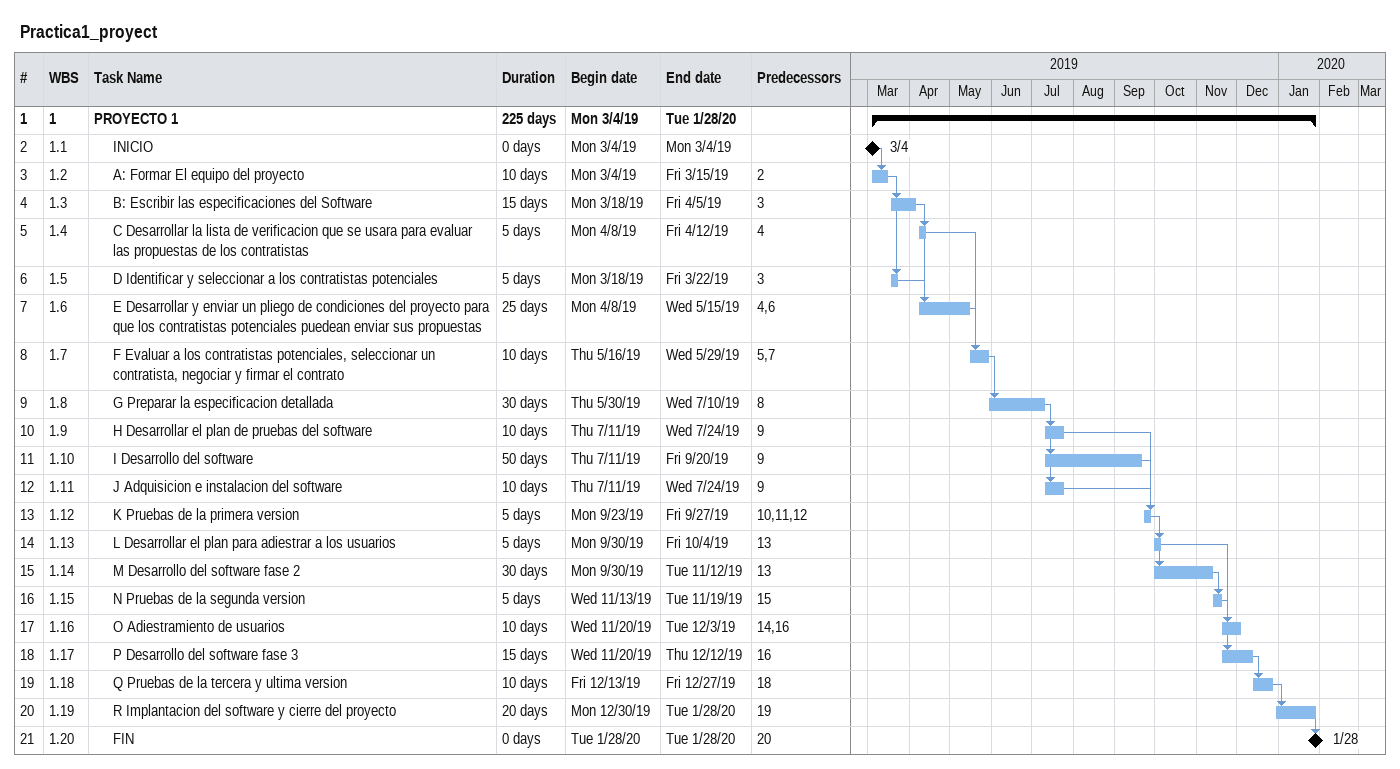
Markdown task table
Practica1_proyect

| ID | WBS | Task | Duration | Start | Finish | Predecessors |
|---|---|---|---|---|---|---|
| 1 | 1 | **PROYECTO 1** | 225d | 2019-03-04 | 2020-01-28 |  |
| 2 | 1.1 | INICIO | 0d | 2019-03-04 | 2019-03-04 |  |
| 3 | 1.2 | A: Formar El equipo del proyecto | 10d | 2019-03-04 | 2019-03-15 | 2 |
| 4 | 1.3 | B: Escribir las especificaciones del Software | 15d | 2019-03-18 | 2019-04-05 | 3 |
| 5 | 1.4 | C Desarrollar la lista de verificacion que se usara para evaluar las propuestas de los contratistas | 5d | 2019-04-08 | 2019-04-12 | 4 |
| 6 | 1.5 | D Identificar y seleccionar a los contratistas potenciales | 5d | 2019-03-18 | 2019-03-22 | 3 |
| 7 | 1.6 | E Desarrollar y enviar un pliego de condiciones del proyecto para que los contratistas potenciales puedean enviar sus propuestas | 25d | 2019-04-08 | 2019-05-15 | 4, 6 |
| 8 | 1.7 | F Evaluar a los contratistas potenciales, seleccionar un contratista, negociar y firmar el contrato | 10d | 2019-05-16 | 2019-05-29 | 5, 7 |
| 9 | 1.8 | G Preparar la especificacion detallada | 30d | 2019-05-30 | 2019-07-10 | 8 |
| 10 | 1.9 | H Desarrollar el plan de pruebas del software | 10d | 2019-07-11 | 2019-07-24 | 9 |
| 11 | 1.10 | I Desarrollo del software | 50d | 2019-07-11 | 2019-09-20 | 9 |
| 12 | 1.11 | J Adquisicion e instalacion del software | 10d | 2019-07-11 | 2019-07-24 | 9 |
| 13 | 1.12 | K Pruebas de la primera version | 5d | 2019-09-23 | 2019-09-27 | 10, 11, 12 |
| 14 | 1.13 | L Desarrollar el plan para adiestrar a los usuarios | 5d | 2019-09-30 | 2019-10-04 | 13 |
| 15 | 1.14 | M Desarrollo del software fase 2 | 30d | 2019-09-30 | 2019-11-12 | 13 |
| 16 | 1.15 | N Pruebas de la segunda version | 5d | 2019-11-13 | 2019-11-19 | 15 |
| 17 | 1.16 | O Adiestramiento de usuarios | 10d | 2019-11-20 | 2019-12-03 | 14, 16 |
| 18 | 1.17 | P Desarrollo del software fase 3 | 15d | 2019-11-20 | 2019-12-12 | 16 |
| 19 | 1.18 | Q Pruebas de la tercera y ultima version | 10d | 2019-12-13 | 2019-12-27 | 18 |
| 20 | 1.19 | R Implantacion del software y cierre del proyecto | 20d | 2019-12-30 | 2020-01-28 | 19 |
| 21 | 1.20 | FIN | 0d | 2020-01-28 | 2020-01-28 | 20 |
